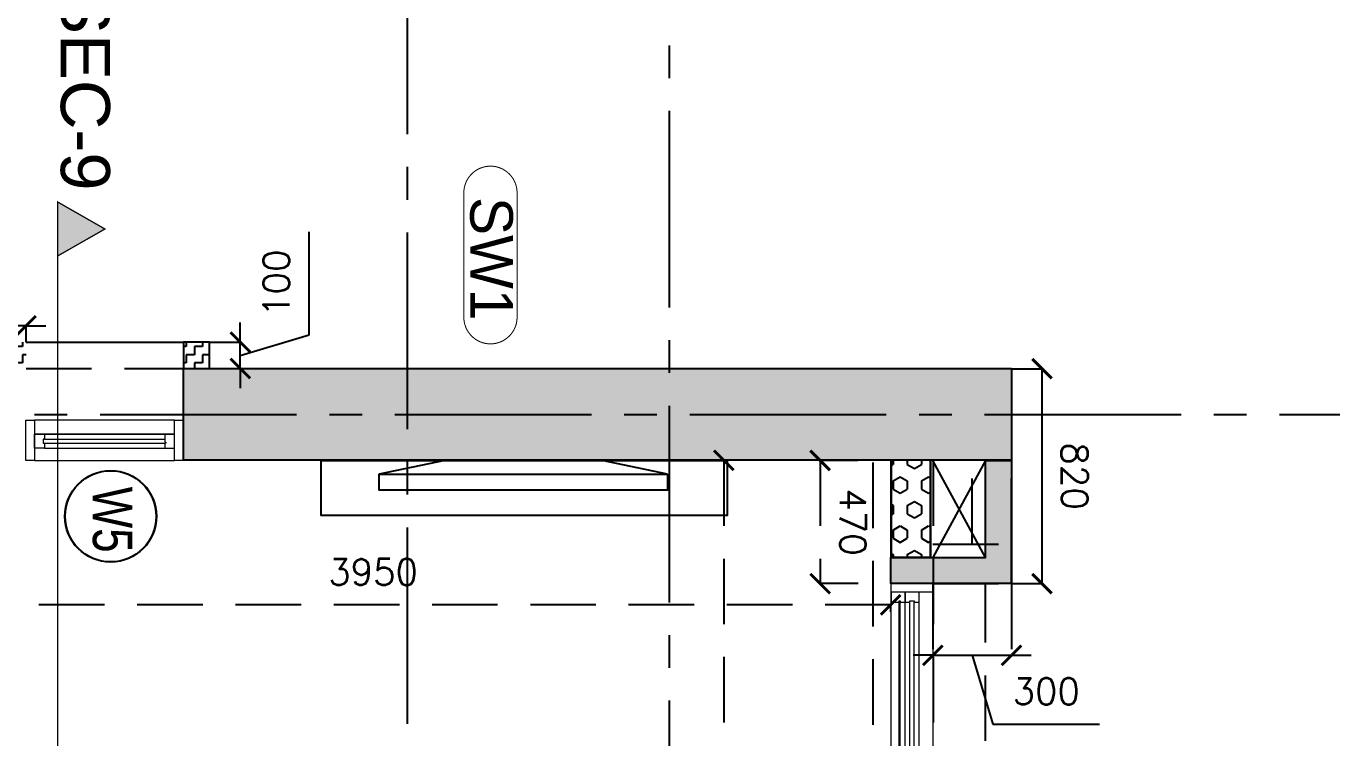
# Model space of a CAD drawing. Header units: millimetres. Extents: x -414464 to 1686, y -90036 to 108605.
# Drawn here: x -98841 to -93859, y -56574 to -53858 of the extents above; entities that cross this region are included whole.
import ezdxf
from ezdxf.enums import TextEntityAlignment as Align

# ---------------------------------------------------------------- set-up
doc = ezdxf.new("R2010")
doc.units = ezdxf.units.MM
doc.header["$LTSCALE"] = 1000
doc.header["$MEASUREMENT"] = 0
for name, pattern in [('$1$AUDIT_D_120904163729-0', [0]), ('$36$HIDDEN', [0.375, 0.25, -0.125]), ('2BHK-A - BACK$1$AUDIT_D_120904163729-0', [0]), ('AUDIT_D_120904163729-0', [0]), ('T8(T9 IS SIMILAR) - DIMENSION & TEXTING$1$HIDDEN', [0.375, 0.25, -0.125]), ('T8(T9 IS SIMILAR) - TYPICAL FLOOR ELEVATION$1$AUDIT_D_120904163729-0', [0]), ('T8(T9 IS SIMILAR) - TYPICAL FLOOR ELEVATION$1$HIDDEN', [0.375, 0.25, -0.125]), ('T8(T9 IS SIMILAR)$1$$0$HIDDEN', [0.375, 0.25, -0.125]), ('T8_PROFILE SECTIONS$0$HIDDEN', [0.375, 0.25, -0.125]), ('T8_PROFILE SECTIONS$0$PHANTOM2', [1.25, 0.625, -0.125, 0.125, -0.125, 0.125, -0.125]), ('T8_REFUGE COLUMNS$1$CENTER2', [1.125, 0.75, -0.125, 0.125, -0.125])]:
    doc.linetypes.add(name, pattern=pattern)
doc.layers.get('0').update_dxf_attribs({"linetype": 'AUDIT_D_120904163729-0'})
for name, color, linetype in [('$0$A-HATCH -160', 251, '$1$AUDIT_D_120904163729-0'), ('$21$A-DIMENSIONS', 2, '$36$HIDDEN'), ('2BHK-A - BACK$1$2BHK-A - FRONT$0$a-furniture', 8, 'Continuous'), ('2BHK-A - BACK$1$A-HATCH -160', 251, '2BHK-A - BACK$1$AUDIT_D_120904163729-0'), ('2BHK-A - BACK$1$a-window-no', 125, 'Continuous'), ('a-rcc', 3, 'Continuous'), ('T8(T9 IS SIMILAR) - DIMENSION & TEXTING$1$A-DIMENSIONS', 2, 'T8(T9 IS SIMILAR) - DIMENSION & TEXTING$1$HIDDEN'), ('T8(T9 IS SIMILAR) - DIMENSION & TEXTING$1$a-window-no', 125, 'Continuous'), ('T8(T9 IS SIMILAR) - TYPICAL FLOOR ELEVATION$1$A-DIM', 1, 'T8(T9 IS SIMILAR) - TYPICAL FLOOR ELEVATION$1$AUDIT_D_120904163729-0'), ('T8(T9 IS SIMILAR) - TYPICAL FLOOR ELEVATION$1$A-WALL HATCH', 252, 'T8(T9 IS SIMILAR) - TYPICAL FLOOR ELEVATION$1$AUDIT_D_120904163729-0'), ('T8(T9 IS SIMILAR) - TYPICAL FLOOR ELEVATION$1$A-WALL-FEATURES', 6, 'T8(T9 IS SIMILAR) - TYPICAL FLOOR ELEVATION$1$AUDIT_D_120904163729-0'), ('T8(T9 IS SIMILAR)$1$$6$a-beam 2', 50, 'Continuous'), ('T8(T9 IS SIMILAR)$1$S-BEAM', 20, 'T8(T9 IS SIMILAR)$1$$0$HIDDEN'), ('T8_PROFILE SECTIONS$0$A-PROFILE SECTIONS', 81, 'T8_PROFILE SECTIONS$0$PHANTOM2'), ('T8_REFUGE COLUMNS$1$A-CENTERLINE', 193, 'T8_REFUGE COLUMNS$1$CENTER2'), ('T8_REFUGE COLUMNS$1$A-RCC COLS', 3, 'Continuous'), ('T8_TYPICAL COLUMNS$1$A-RCC COLS', 3, 'Continuous')]:
    doc.layers.add(name, color=color, linetype=linetype)
for name, color, linetype, lineweight in [('2BHK-A - BACK$1$A-WALL- 160', 6, 'Continuous', 30), ('2BHK-A - BACK$1$Window', 4, 'Continuous', 20), ('T8(T9 IS SIMILAR)$1$D&W', 8, 'Continuous', 25), ('T8_REFUGE COLUMNS$1$A-COLUMN NO size reduce', 81, 'Continuous', 25)]:
    doc.layers.add(name, color=color, linetype=linetype, lineweight=lineweight)
doc.layers.add('T8_REFUGE COLUMNS$1$COL-HATCH', color=7, linetype='Continuous', lineweight=25, true_color=0xa3a3a3)
doc.styles.add('2BHK-A - BACK$1$LODHA STANDERD', font='sanss___.ttf')
doc.styles.add('T8(T9 IS SIMILAR) - DIMENSION & TEXTING$1$LODHA STANDERD', font='sanss___.ttf')
doc.styles.add('T8(T9 IS SIMILAR) - DIMENSION & TEXTING$1$Romans 1', font='romans.shx', dxfattribs={"height": 100})
doc.styles.add('T8(T9 IS SIMILAR) - TYPICAL FLOOR ELEVATION$1$Romans 1', font='romans.shx', dxfattribs={"height": 100})
doc.styles.add('T8_PROFILE SECTIONS$0$arial', font='sanss___.ttf')
doc.styles.add('T8_REFUGE COLUMNS$1$STANDARD', font='GOTHIC.TTF')
doc.dimstyles.new('T8(T9 IS SIMILAR) - DIMENSION & TEXTING$1$ALPINE S', dxfattribs={"dimscale": 0, "dimtxt": 100, "dimasz": 75, "dimexe": 0, "dimexo": 0, "dimgap": 75, "dimtad": 1, "dimdec": 0, "dimzin": 0, "dimdsep": 46, "dimtxsty": 'T8(T9 IS SIMILAR) - DIMENSION & TEXTING$1$Romans 1', "dimblk": 'T8(T9 IS SIMILAR) - DIMENSION & TEXTING$1$_ArchTick', "dimcen": 0.09, "dimclrd": 256, "dimclre": 256, "dimclrt": 7, "dimadec": 0, "dimazin": 0, "dimtfac": 1, "dimtdec": 0, "dimtofl": 0, "dimtmove": 1, "dimatfit": 0, "dimldrblk": 'T8(T9 IS SIMILAR) - DIMENSION & TEXTING$1$_Open90', "dimfxl": 1, "dimtolj": 1, "dimtzin": 0, "dimarcsym": 0})
doc.dimstyles.new('T8(T9 IS SIMILAR) - TYPICAL FLOOR ELEVATION$1$ALPINE S', dxfattribs={"dimscale": 0, "dimtxt": 100, "dimasz": 75, "dimexe": 0, "dimexo": 0, "dimgap": 75, "dimtad": 1, "dimdec": 0, "dimzin": 0, "dimdsep": 46, "dimtxsty": 'T8(T9 IS SIMILAR) - TYPICAL FLOOR ELEVATION$1$Romans 1', "dimblk": 'T8(T9 IS SIMILAR) - TYPICAL FLOOR ELEVATION$1$_ArchTick', "dimcen": 0.09, "dimclrd": 256, "dimclre": 256, "dimclrt": 7, "dimadec": 0, "dimazin": 0, "dimtfac": 1, "dimtdec": 0, "dimtofl": 0, "dimtmove": 1, "dimatfit": 0, "dimldrblk": 'T8(T9 IS SIMILAR) - TYPICAL FLOOR ELEVATION$1$_Open90', "dimfxl": 1, "dimtolj": 1, "dimtzin": 0, "dimarcsym": 0})

# ---------------------------------------------------------------- blocks, each defined once
blk = doc.blocks.new('T8_REFUGE COLUMNS')
at = {"layer": 'T8_REFUGE COLUMNS$1$COL-HATCH', "linetype": 'ByBlock'}
h = blk.add_hatch(color=256, dxfattribs=at)
h.dxf.hatch_style = 1
h.paths.add_polyline_path([(1195392.1, -5701889.9), (1195742.1, -5701889.9), (1195742.1, -5705049.9), (1195392.1, -5705049.9)])
at = {"layer": 'T8_REFUGE COLUMNS$1$A-CENTERLINE'}
for p, q in [((1195567.1, -5727867.6), (1195567.1, -5698299.6)), ((1214284.1, -5703194.9), (1182156.9, -5703194.9)), ((1218123.2, -5704194.9), (1182156.9, -5704194.9))]:
    blk.add_line(p, q, dxfattribs=at)
at = {"layer": 'T8_REFUGE COLUMNS$1$A-COLUMN NO size reduce', "linetype": 'ByBlock', "const_width": 3.9}
blk.add_lwpolyline([(1194721.6, -5703979.6, -1), (1194721.6, -5703776.4), (1195196.4, -5703776.4, -1), (1195196.4, -5703979.6)], format="xyb", close=True, dxfattribs=at)
at = {"layer": 'T8_REFUGE COLUMNS$1$A-RCC COLS', "linetype": 'ByBlock'}
blk.add_lwpolyline([(1195392.1, -5701889.9), (1195742.1, -5701889.9), (1195742.1, -5705049.9), (1195392.1, -5705049.9)], close=True, dxfattribs=at)
at = {"layer": 'T8_REFUGE COLUMNS$1$A-COLUMN NO size reduce', "linetype": 'ByBlock', "insert": (1194737.9, -5703792.6), "char_height": 162.5, "attachment_point": 1, "style": 'T8_REFUGE COLUMNS$1$STANDARD'}
blk.add_mtext_dynamic_manual_height_columns('SW1', width=444.685, gutter_width=500, heights=[0], dxfattribs=at)
blk = doc.blocks.new('T8_TYPICAL COLUMNS')
at = {"layer": 'T8_TYPICAL COLUMNS$1$A-RCC COLS', "linetype": 'ByBlock'}
blk.add_blockref('T8_REFUGE COLUMNS', (0, 0), dxfattribs=at)
blk = doc.blocks.new('2BHK-A - BACK$1$WINDOW TAG')
at = {"layer": '2BHK-A - BACK$1$a-window-no'}
blk.add_circle((0, 0), 174.1, dxfattribs=at)
at = {"layer": '2BHK-A - BACK$1$a-window-no', "style": '2BHK-A - BACK$1$LODHA STANDERD'}
blk.add_attdef('WINDOW', text='', height=150, dxfattribs=at).set_placement((11.3, 2.8), align=Align.MIDDLE_CENTER)
blk = doc.blocks.new('2BHK-A - BACK$1$2BHK-A - FRONT$0$A$C7BF77BFD')
at = {"layer": '2BHK-A - BACK$1$2BHK-A - FRONT$0$a-furniture'}
for p, q in [((-300, 1078.1), (-246.9, 1328.1)), ((-300, 1078.1), (-300, 478.1)), ((-246.9, 228.1), (-300, 478.1))]:
    blk.add_line(p, q, dxfattribs=at)
for points in [[(-300, 1550), (-300, 0), (-90, 0), (-90, 1550)], [(-246.9, 228.1), (-186.9, 228.1), (-186.9, 1328.1), (-246.9, 1328.1)]]:
    blk.add_lwpolyline(points, close=True, dxfattribs=at)
blk = doc.blocks.new('2BHK-A - BACK$1$2100')
at = {"layer": '2BHK-A - BACK$1$Window', "color": 1, "lineweight": 13}
for p, q in [((1150876.5, -5693344.1), (1148842.5, -5693344.1)), ((1149840.7, -5693344.1), (1148880, -5693344.1)), ((1149840.7, -5693397.4), (1148880, -5693397.4)), ((1149840.7, -5693397.4), (1149878.2, -5693397.4)), ((1149878.2, -5693397.4), (1150876.5, -5693397.4)), ((1148842.5, -5693450.8), (1148842.5, -5693450.8)), ((1149840.7, -5693450.8), (1148880, -5693450.8)), ((1150839, -5693450.8), (1149878.2, -5693450.8)), ((1149840.7, -5693504.1), (1148842.5, -5693504.1)), ((1150839, -5693504.1), (1149878.2, -5693504.1))]:
    blk.add_line(p, q, dxfattribs=at)
at = {"layer": '2BHK-A - BACK$1$Window', "color": 5, "lineweight": 13}
for p, q in [((1149840.7, -5693374.4), (1148880, -5693374.4)), ((1149840.7, -5693378.9), (1148880, -5693378.9)), ((1149840.7, -5693416), (1148880, -5693416)), ((1149840.7, -5693432.2), (1148880, -5693432.2)), ((1150839, -5693469.3), (1149878.2, -5693469.3)), ((1150839, -5693485.5), (1149878.2, -5693485.5))]:
    blk.add_line(p, q, dxfattribs=at)
at = {"layer": '2BHK-A - BACK$1$Window', "color": 4, "lineweight": 13}
for points in [[(1148842.5, -5693344.1), (1148809.5, -5693344.1), (1148809.5, -5693504.1), (1148842.5, -5693504.1)], [(1148880, -5693378.9), (1148880, -5693397.4), (1148842.5, -5693397.4), (1148842.5, -5693344.1), (1148880, -5693344.1), (1148880, -5693374.4), (1148875.5, -5693374.4), (1148875.5, -5693378.9)], [(1149840.7, -5693378.9), (1149840.7, -5693397.4), (1149878.2, -5693397.4), (1149878.2, -5693344.1), (1149840.7, -5693344.1), (1149840.7, -5693374.4), (1149845.2, -5693374.4), (1149845.2, -5693378.9)], [(1150909.5, -5693344.1), (1150876.5, -5693344.1), (1150876.5, -5693504.1), (1150909.5, -5693504.1)], [(1148880, -5693432.2), (1148880, -5693450.8), (1148842.5, -5693450.8), (1148842.5, -5693397.4), (1148880, -5693397.4), (1148880, -5693416), (1148875.5, -5693416), (1148875.5, -5693432.2)], [(1149840.7, -5693432.2), (1149840.7, -5693450.8), (1149878.2, -5693450.8), (1149878.2, -5693397.4), (1149840.7, -5693397.4), (1149840.7, -5693416), (1149845.2, -5693416), (1149845.2, -5693432.2)], [(1149878.2, -5693485.5), (1149878.2, -5693504.1), (1149840.7, -5693504.1), (1149840.7, -5693450.8), (1149878.2, -5693450.8), (1149878.2, -5693469.3), (1149873.7, -5693469.3), (1149873.7, -5693485.5)], [(1150839, -5693485.5), (1150839, -5693504.1), (1150876.5, -5693504.1), (1150876.5, -5693450.8), (1150839, -5693450.8), (1150839, -5693469.3), (1150843.5, -5693469.3), (1150843.5, -5693485.5)]]:
    blk.add_lwpolyline(points, close=True, dxfattribs=at)
blk = doc.blocks.new('2BHK-A - BACK')
at = {"layer": '2BHK-A - BACK$1$A-HATCH -160', "linetype": 'ByBlock'}
h = blk.add_hatch(dxfattribs=at)
h.set_pattern_fill('HEX', color=256, scale=250)
h.set_pattern_definition([(9e-15, (-0.22, 0.45), (-1e-29, 54.12658774), [31.25, -62.5]), (120, (-0.22, 0.45), (-46.875, -27.06329387), [31.25, -62.5]), (60, (31.03, 0.45), (-46.875, 27.06329387), [31.25, -62.5])])
h.paths.add_polyline_path([(1195742.4, -5702199.2), (1196112.6, -5702199.2), (1196112.6, -5702349.2), (1195742.4, -5702349.2)])
h.paths.add_polyline_path([(1198412.6, -5702349.2), (1199132.1, -5702349.2), (1199132.1, -5702199.2), (1198412.6, -5702199.2)])
at = {"layer": '2BHK-A - BACK$1$A-WALL- 160', "linetype": 'ByBlock'}
for p, q in [((1195742.4, -5702199.2), (1196112.6, -5702199.2)), ((1196112.6, -5702349.2), (1196112.6, -5702199.2)), ((1195742.4, -5702349.2), (1196112.6, -5702349.2))]:
    blk.add_line(p, q, dxfattribs=at)
at = {"layer": '2BHK-A - BACK$1$Window', "color": 1, "lineweight": 13}
for p, q in [((1195589.3, -5705083.3), (1195589.3, -5705617.3, 0)), ((1195642.6, -5705150.5), (1195642.6, -5705083.3)), ((1195696, -5705579.8, 0), (1195696, -5705083.3)), ((1195742.6, -5705617.3, 0), (1195742.6, -5705083.3)), ((1195642.6, -5705579.8, 0), (1195642.6, -5705120.8)), ((1195642.6, -5705120.8), (1195642.6, -5705617.3, 0))]:
    blk.add_line(p, q, dxfattribs=at)
at = {"layer": '2BHK-A - BACK$1$Window', "color": 5, "lineweight": 13}
for p, q in [((1195661.2, -5705579.8, 0), (1195661.2, -5705120.8)), ((1195677.4, -5705579.8, 0), (1195677.4, -5705120.8))]:
    blk.add_line(p, q, dxfattribs=at)
at = {"layer": '2BHK-A - BACK$1$Window', "color": 4, "lineweight": 13, "elevation": 0}
for points in [[(1195589.3, -5705083.3), (1195589.3, -5705050.3), (1195742.6, -5705050.3), (1195742.6, -5705083.3)], [(1195677.4, -5705120.8), (1195696, -5705120.8), (1195696, -5705083.3), (1195642.6, -5705083.3), (1195642.6, -5705120.8), (1195672.9, -5705120.8), (1195672.9, -5705116.3), (1195677.4, -5705116.3)], [(1195677.4, -5705579.8), (1195696, -5705579.8), (1195696, -5705617.3), (1195642.6, -5705617.3), (1195642.6, -5705579.8), (1195661.2, -5705579.8), (1195661.2, -5705584.3), (1195677.4, -5705584.3)], [(1195589.3, -5705650.3), (1195589.3, -5705617.3), (1195742.6, -5705617.3), (1195742.6, -5705650.3)]]:
    blk.add_lwpolyline(points, close=True, dxfattribs=at)
at = {"layer": '2BHK-A - BACK$1$2BHK-A - FRONT$0$a-furniture', "extrusion": (0.000159294, 0.000512155, -1), "zscale": -1.000000000000012, "rotation": 180}
blk.add_blockref('2BHK-A - BACK$1$2BHK-A - FRONT$0$A$C7BF77BFD', (-1196042.4, -5702973.6, -2730.3), dxfattribs=at)
at = {"layer": '2BHK-A - BACK$1$A-WALL- 160', "linetype": 'ByBlock', "xscale": -1, "rotation": 180}
blk.add_blockref('2BHK-A - BACK$1$2100', (47403.1, -11395693.4), dxfattribs=at)
at = {"layer": '2BHK-A - BACK$1$a-window-no'}
ref = blk.add_blockref('2BHK-A - BACK$1$WINDOW TAG', (1195955.9, -5705326.6), dxfattribs=at)
ref.add_attrib('WINDOW', 'W5', dxfattribs={"height": 150, "style": '2BHK-A - BACK$1$LODHA STANDERD', "width": 0.8}).set_placement((1195968.6, -5705319.3), align=Align.MIDDLE_CENTER)
blk = doc.blocks.new('T8(T9 IS SIMILAR) - TYPICAL FLOOR ELEVATION$1$_ArchTick')
at = {"color": 0, "linetype": 'ByBlock', "const_width": 0.15}
blk.add_lwpolyline([(-0.5, -0.5), (0.5, 0.5)], dxfattribs=at)
blk = doc.blocks.new('*D4515')
at = {"layer": 'T8(T9 IS SIMILAR) - TYPICAL FLOOR ELEVATION$1$A-DIM', "lineweight": -2, "transparency": 16777216}
for p, q in [((1196748.6, -5701960.9), (1196748.6, -5701553.8)), ((1196486.1, -5701889.7), (1196486.1, -5701814.7)), ((1196486.1, -5702189.7), (1196486.1, -5701889.7)), ((1196486.1, -5702039.7), (1196748.6, -5701960.9)), ((1196486.1, -5702189.7), (1196486.1, -5702264.7))]:
    blk.add_line(p, q, dxfattribs=at)
at = {"layer": 'T8(T9 IS SIMILAR) - TYPICAL FLOOR ELEVATION$1$A-DIM', "linetype": 'T8(T9 IS SIMILAR) - TYPICAL FLOOR ELEVATION$1$HIDDEN', "lineweight": -2, "transparency": 16777216}
for p, q in [((1196212.8, -5701889.7), (1196486.1, -5701889.7)), ((1196212.8, -5702189.7), (1196486.1, -5702189.7))]:
    blk.add_line(p, q, dxfattribs=at)
at = {"layer": 'T8(T9 IS SIMILAR) - TYPICAL FLOOR ELEVATION$1$A-DIM', "linetype": 'ByBlock', "lineweight": -2, "transparency": 16777216, "xscale": 75, "yscale": 75, "zscale": 75}
for p, rotation in [((1196486.1, -5701889.7), 270), ((1196486.1, -5702189.7), 90)]:
    blk.add_blockref('T8(T9 IS SIMILAR) - TYPICAL FLOOR ELEVATION$1$_ArchTick', p, dxfattribs=dict(at, rotation=rotation))
at = {"layer": 'T8(T9 IS SIMILAR) - TYPICAL FLOOR ELEVATION$1$A-DIM', "color": 7, "linetype": 'ByBlock', "transparency": 16777216, "insert": (1196623.6, -5701757.4), "char_height": 100, "attachment_point": 5, "rotation": 90, "style": 'T8(T9 IS SIMILAR) - TYPICAL FLOOR ELEVATION$1$Romans 1'}
blk.add_mtext('\\A1;300', dxfattribs=at)
blk = doc.blocks.new('T8(T9 IS SIMILAR) - TYPICAL FLOOR ELEVATION$1$_Open90')
at = {"color": 0, "linetype": 'ByBlock', "lineweight": -2}
for p, q in [((0, 0), (-1, 0)), ((-0.5, 0.5), (0, 0)), ((0, 0), (-0.5, -0.5))]:
    blk.add_line(p, q, dxfattribs=at)
blk = doc.blocks.new('*D4516')
at = {"layer": 'T8(T9 IS SIMILAR) - TYPICAL FLOOR ELEVATION$1$A-DIM', "linetype": 'T8(T9 IS SIMILAR) - TYPICAL FLOOR ELEVATION$1$HIDDEN', "lineweight": -2, "transparency": 16777216}
for p, q in [((1195392.6, -5701889.7), (1195392.6, -5701773.5)), ((1196212.8, -5701889.7), (1196212.8, -5701773.5))]:
    blk.add_line(p, q, dxfattribs=at)
at = {"layer": 'T8(T9 IS SIMILAR) - TYPICAL FLOOR ELEVATION$1$A-DIM', "lineweight": -2, "transparency": 16777216}
blk.add_line((1196212.8, -5701773.5), (1195392.6, -5701773.5), dxfattribs=at)
at = {"layer": 'T8(T9 IS SIMILAR) - TYPICAL FLOOR ELEVATION$1$A-DIM', "linetype": 'ByBlock', "lineweight": -2, "transparency": 16777216, "xscale": 75, "yscale": 75, "zscale": 75, "rotation": 180}
blk.add_blockref('T8(T9 IS SIMILAR) - TYPICAL FLOOR ELEVATION$1$_ArchTick', (1195392.6, -5701773.5), dxfattribs=at)
at = {"layer": 'T8(T9 IS SIMILAR) - TYPICAL FLOOR ELEVATION$1$A-DIM', "linetype": 'ByBlock', "lineweight": -2, "transparency": 16777216, "xscale": 75, "yscale": 75, "zscale": 75}
blk.add_blockref('T8(T9 IS SIMILAR) - TYPICAL FLOOR ELEVATION$1$_ArchTick', (1196212.8, -5701773.5), dxfattribs=at)
at = {"layer": 'T8(T9 IS SIMILAR) - TYPICAL FLOOR ELEVATION$1$A-DIM', "color": 7, "linetype": 'ByBlock', "transparency": 16777216, "insert": (1195802.7, -5701648.5), "char_height": 100, "attachment_point": 5, "style": 'T8(T9 IS SIMILAR) - TYPICAL FLOOR ELEVATION$1$Romans 1'}
blk.add_mtext('\\A1;820', dxfattribs=at)
blk = doc.blocks.new('*D4554')
at = {"layer": 'T8(T9 IS SIMILAR) - TYPICAL FLOOR ELEVATION$1$A-DIM', "lineweight": -2, "transparency": 16777216}
for p, q in [((1195263.1, -5704570), (1194870.2, -5704570)), ((1195341.8, -5704832.5), (1195263.1, -5704570)), ((1195291.6, -5704832.5), (1195216.6, -5704832.5)), ((1195392.1, -5704832.5), (1195291.6, -5704832.5)), ((1195392.1, -5704832.5), (1195467.1, -5704832.5))]:
    blk.add_line(p, q, dxfattribs=at)
at = {"layer": 'T8(T9 IS SIMILAR) - TYPICAL FLOOR ELEVATION$1$A-DIM', "linetype": 'T8(T9 IS SIMILAR) - TYPICAL FLOOR ELEVATION$1$HIDDEN', "lineweight": -2, "transparency": 16777216}
for p, q in [((1195291.6, -5704949.9), (1195291.6, -5704832.5)), ((1195392.1, -5704949.9), (1195392.1, -5704832.5))]:
    blk.add_line(p, q, dxfattribs=at)
at = {"layer": 'T8(T9 IS SIMILAR) - TYPICAL FLOOR ELEVATION$1$A-DIM', "linetype": 'ByBlock', "lineweight": -2, "transparency": 16777216, "xscale": 75, "yscale": 75, "zscale": 75}
blk.add_blockref('T8(T9 IS SIMILAR) - TYPICAL FLOOR ELEVATION$1$_ArchTick', (1195291.6, -5704832.5), dxfattribs=at)
at = {"layer": 'T8(T9 IS SIMILAR) - TYPICAL FLOOR ELEVATION$1$A-DIM', "linetype": 'ByBlock', "lineweight": -2, "transparency": 16777216, "xscale": 75, "yscale": 75, "zscale": 75, "rotation": 180}
blk.add_blockref('T8(T9 IS SIMILAR) - TYPICAL FLOOR ELEVATION$1$_ArchTick', (1195392.1, -5704832.5), dxfattribs=at)
at = {"layer": 'T8(T9 IS SIMILAR) - TYPICAL FLOOR ELEVATION$1$A-DIM', "color": 7, "linetype": 'ByBlock', "transparency": 16777216, "insert": (1195066.7, -5704695), "char_height": 100, "attachment_point": 5, "rotation": 180, "style": 'T8(T9 IS SIMILAR) - TYPICAL FLOOR ELEVATION$1$Romans 1'}
blk.add_mtext('\\A1;100', dxfattribs=at)
blk = doc.blocks.new('*D4555')
at = {"layer": 'T8(T9 IS SIMILAR) - TYPICAL FLOOR ELEVATION$1$A-DIM', "lineweight": -2, "transparency": 16777216}
for p, q in [((1195228.9, -5705649.9), (1195228.9, -5705574.9)), ((1195228.9, -5705649.9), (1195228.9, -5705749.9)), ((1195228.9, -5705699.9), (1194941.4, -5705797)), ((1195228.9, -5705749.9), (1195228.9, -5705824.9)), ((1194941.4, -5705797), (1194941.4, -5706189.8))]:
    blk.add_line(p, q, dxfattribs=at)
at = {"layer": 'T8(T9 IS SIMILAR) - TYPICAL FLOOR ELEVATION$1$A-DIM', "linetype": 'T8(T9 IS SIMILAR) - TYPICAL FLOOR ELEVATION$1$HIDDEN', "lineweight": -2, "transparency": 16777216}
for p, q in [((1195291.6, -5705649.9), (1195228.9, -5705649.9)), ((1195291.6, -5705749.9), (1195228.9, -5705749.9))]:
    blk.add_line(p, q, dxfattribs=at)
at = {"layer": 'T8(T9 IS SIMILAR) - TYPICAL FLOOR ELEVATION$1$A-DIM', "linetype": 'ByBlock', "lineweight": -2, "transparency": 16777216, "xscale": 75, "yscale": 75, "zscale": 75}
for p, rotation in [((1195228.9, -5705649.9), 270), ((1195228.9, -5705749.9), 90)]:
    blk.add_blockref('T8(T9 IS SIMILAR) - TYPICAL FLOOR ELEVATION$1$_ArchTick', p, dxfattribs=dict(at, rotation=rotation))
at = {"layer": 'T8(T9 IS SIMILAR) - TYPICAL FLOOR ELEVATION$1$A-DIM', "color": 7, "linetype": 'ByBlock', "transparency": 16777216, "insert": (1194816.4, -5705993.4), "char_height": 100, "attachment_point": 5, "rotation": 90, "style": 'T8(T9 IS SIMILAR) - TYPICAL FLOOR ELEVATION$1$Romans 1'}
blk.add_mtext('\\A1;100', dxfattribs=at)
blk = doc.blocks.new('T8(T9 IS SIMILAR) - DIMENSION & TEXTING$1$WINDOW TAG')
at = {"layer": 'T8(T9 IS SIMILAR) - DIMENSION & TEXTING$1$a-window-no'}
blk.add_circle((0, 0), 174.1, dxfattribs=at)
at = {"layer": 'T8(T9 IS SIMILAR) - DIMENSION & TEXTING$1$a-window-no', "style": 'T8(T9 IS SIMILAR) - DIMENSION & TEXTING$1$LODHA STANDERD'}
blk.add_attdef('WINDOW', text='', height=150, dxfattribs=at).set_placement((11.3, 2.8), align=Align.MIDDLE_CENTER)
blk = doc.blocks.new('T8(T9 IS SIMILAR) - DIMENSION & TEXTING$1$_ArchTick')
at = {"color": 0, "linetype": 'ByBlock', "const_width": 0.15}
blk.add_lwpolyline([(-0.5, -0.5), (0.5, 0.5)], dxfattribs=at)
blk = doc.blocks.new('*D1560')
at = {"layer": 'T8(T9 IS SIMILAR) - DIMENSION & TEXTING$1$A-DIMENSIONS', "linetype": 'T8(T9 IS SIMILAR) - DIMENSION & TEXTING$1$HIDDEN', "lineweight": -2, "transparency": 16777216}
for p, q in [((1195742.6, -5702475.6), (1195742.6, -5702620.2)), ((1196212.8, -5702474.6), (1196212.8, -5702620.2))]:
    blk.add_line(p, q, dxfattribs=at)
at = {"layer": 'T8(T9 IS SIMILAR) - DIMENSION & TEXTING$1$A-DIMENSIONS', "lineweight": -2, "transparency": 16777216}
blk.add_line((1195742.6, -5702620.2), (1196212.8, -5702620.2), dxfattribs=at)
at = {"layer": 'T8(T9 IS SIMILAR) - DIMENSION & TEXTING$1$A-DIMENSIONS', "linetype": 'ByBlock', "lineweight": -2, "transparency": 16777216, "xscale": 75, "yscale": 75, "zscale": 75, "rotation": 180}
blk.add_blockref('T8(T9 IS SIMILAR) - DIMENSION & TEXTING$1$_ArchTick', (1195742.6, -5702620.2), dxfattribs=at)
at = {"layer": 'T8(T9 IS SIMILAR) - DIMENSION & TEXTING$1$A-DIMENSIONS', "linetype": 'ByBlock', "lineweight": -2, "transparency": 16777216, "xscale": 75, "yscale": 75, "zscale": 75}
blk.add_blockref('T8(T9 IS SIMILAR) - DIMENSION & TEXTING$1$_ArchTick', (1196212.8, -5702620.2), dxfattribs=at)
at = {"layer": 'T8(T9 IS SIMILAR) - DIMENSION & TEXTING$1$A-DIMENSIONS', "color": 7, "linetype": 'ByBlock', "transparency": 16777216, "insert": (1195977.7, -5702495.2), "char_height": 100, "attachment_point": 5, "style": 'T8(T9 IS SIMILAR) - DIMENSION & TEXTING$1$Romans 1'}
blk.add_mtext('\\A1;470', dxfattribs=at)
blk = doc.blocks.new('T8(T9 IS SIMILAR) - DIMENSION & TEXTING$1$_Open90')
at = {"color": 0, "linetype": 'ByBlock', "lineweight": -2}
for p, q in [((0, 0), (-1, 0)), ((-0.5, 0.5), (0, 0)), ((0, 0), (-0.5, -0.5))]:
    blk.add_line(p, q, dxfattribs=at)
blk = doc.blocks.new('*D1562')
at = {"layer": 'T8(T9 IS SIMILAR) - DIMENSION & TEXTING$1$A-DIMENSIONS', "linetype": 'T8(T9 IS SIMILAR) - DIMENSION & TEXTING$1$HIDDEN', "lineweight": -2, "transparency": 16777216}
for p, q in [((1195742.6, -5703255.7), (1195742.6, -5702987.5)), ((1199132.6, -5703255.7), (1199132.6, -5702987.5))]:
    blk.add_line(p, q, dxfattribs=at)
at = {"layer": 'T8(T9 IS SIMILAR) - DIMENSION & TEXTING$1$A-DIMENSIONS', "lineweight": -2, "transparency": 16777216}
blk.add_line((1195742.6, -5702987.5), (1199132.6, -5702987.5), dxfattribs=at)
at = {"layer": 'T8(T9 IS SIMILAR) - DIMENSION & TEXTING$1$A-DIMENSIONS', "linetype": 'ByBlock', "lineweight": -2, "transparency": 16777216, "xscale": 75, "yscale": 75, "zscale": 75, "rotation": 180}
blk.add_blockref('T8(T9 IS SIMILAR) - DIMENSION & TEXTING$1$_ArchTick', (1195742.6, -5702987.5), dxfattribs=at)
at = {"layer": 'T8(T9 IS SIMILAR) - DIMENSION & TEXTING$1$A-DIMENSIONS', "linetype": 'ByBlock', "lineweight": -2, "transparency": 16777216, "xscale": 75, "yscale": 75, "zscale": 75}
blk.add_blockref('T8(T9 IS SIMILAR) - DIMENSION & TEXTING$1$_ArchTick', (1199132.6, -5702987.5), dxfattribs=at)
at = {"layer": 'T8(T9 IS SIMILAR) - DIMENSION & TEXTING$1$A-DIMENSIONS', "color": 7, "linetype": 'ByBlock', "transparency": 16777216, "insert": (1197437.6, -5702862.5), "char_height": 100, "attachment_point": 5, "style": 'T8(T9 IS SIMILAR) - DIMENSION & TEXTING$1$Romans 1'}
blk.add_mtext('\\A1;3390', dxfattribs=at)
blk = doc.blocks.new('*D1563')
at = {"layer": 'T8(T9 IS SIMILAR) - DIMENSION & TEXTING$1$A-DIMENSIONS', "linetype": 'T8(T9 IS SIMILAR) - DIMENSION & TEXTING$1$HIDDEN', "lineweight": -2, "transparency": 16777216}
for p, q in [((1196320.7, -5702350.7), (1196293.4, -5702350.7)), ((1196392.3, -5706300.9), (1196293.4, -5706300.9))]:
    blk.add_line(p, q, dxfattribs=at)
at = {"layer": 'T8(T9 IS SIMILAR) - DIMENSION & TEXTING$1$A-DIMENSIONS', "lineweight": -2, "transparency": 16777216}
blk.add_line((1196293.4, -5702350.7), (1196293.4, -5706300.9), dxfattribs=at)
at = {"layer": 'T8(T9 IS SIMILAR) - DIMENSION & TEXTING$1$A-DIMENSIONS', "linetype": 'ByBlock', "lineweight": -2, "transparency": 16777216, "xscale": 75, "yscale": 75, "zscale": 75}
for p, rotation in [((1196293.4, -5702350.7), 90), ((1196293.4, -5706300.9), 270)]:
    blk.add_blockref('T8(T9 IS SIMILAR) - DIMENSION & TEXTING$1$_ArchTick', p, dxfattribs=dict(at, rotation=rotation))
at = {"layer": 'T8(T9 IS SIMILAR) - DIMENSION & TEXTING$1$A-DIMENSIONS', "color": 7, "linetype": 'ByBlock', "transparency": 16777216, "insert": (1196168.4, -5704325.8), "char_height": 100, "attachment_point": 5, "rotation": 90, "style": 'T8(T9 IS SIMILAR) - DIMENSION & TEXTING$1$Romans 1'}
blk.add_mtext('\\A1;3950', dxfattribs=at)
blk = doc.blocks.new('T8_PROFILE SECTIONS$0$MH')
at = {"layer": 'T8_PROFILE SECTIONS$0$A-PROFILE SECTIONS', "linetype": 'T8_PROFILE SECTIONS$0$HIDDEN', "ltscale": 2}
h = blk.add_hatch(color=256, dxfattribs=at)
h.dxf.hatch_style = 1
h.paths.add_polyline_path([(1140339.1, -5697424.8), (1140519.9, -5697528.1), (1140339.1, -5697631.3)])
at = {"layer": 'T8_PROFILE SECTIONS$0$A-PROFILE SECTIONS', "linetype": 'T8_PROFILE SECTIONS$0$HIDDEN', "ltscale": 2, "const_width": 5}
blk.add_lwpolyline([(1140339.1, -5697424.8), (1140339.1, -5697424.8), (1140519.9, -5697528.1), (1140339.1, -5697631.3)], close=True, dxfattribs=at)
blk.add_lwpolyline([(1140339.1, -5697424.8), (1140339.1, -5700565.7)], dxfattribs=at)
blk = doc.blocks.new('PROFILE SECTION LINE T9')
at = {"layer": 'T8_PROFILE SECTIONS$0$A-PROFILE SECTIONS', "linetype": 'ByBlock', "rotation": 90}
blk.add_blockref('T8_PROFILE SECTIONS$0$MH', (-5688386.6, -1134253.3, 0), dxfattribs=at)
at = {"layer": 'T8_PROFILE SECTIONS$0$A-PROFILE SECTIONS', "linetype": 'ByBlock', "insert": (8994.6, 6095.6, 0), "char_height": 187.5, "attachment_point": 9, "style": 'T8_PROFILE SECTIONS$0$arial'}
blk.add_mtext_dynamic_manual_height_columns('SEC-9', width=301.334, gutter_width=500, heights=[0], dxfattribs=at)
blk = doc.blocks.new('T8(T9 IS SIMILAR) - TYPICAL FLOOR ELEVATION')
at = {"layer": 'T8(T9 IS SIMILAR) - TYPICAL FLOOR ELEVATION$1$A-WALL HATCH', "linetype": 'ByBlock'}
h = blk.add_hatch(dxfattribs=at)
h.set_pattern_fill('ZIGZAG', color=256, scale=250)
h.set_pattern_definition([(0, (0, 0), (31.25, 31.25), [31.25, -31.25]), (90, (31.25, 0), (-31.25, 31.25), [31.25, -31.25])])
h.paths.add_polyline_path([(1186332.7, -5719983.5), (1186332.7, -5719683.5), (1186432.7, -5719683.5), (1186432.7, -5719883.5), (1186982.7, -5719883.5), (1186982.7, -5719523.5), (1187082.7, -5719523.5), (1187082.7, -5719983.5)])
h.paths.add_polyline_path([(1190232.7, -5719983.5), (1190232.7, -5719683.5), (1190132.7, -5719683.5), (1190132.7, -5719883.5), (1189582.7, -5719883.5), (1189582.7, -5719523.5), (1189482.7, -5719523.5), (1189482.7, -5719983.5)])
h.paths.add_polyline_path([(1190857.7, -5717933.5), (1190857.7, -5717733.5), (1190757.7, -5717733.5), (1190757.7, -5717933.5)])
h.paths.add_polyline_path([(1193357.7, -5717733.5), (1193357.7, -5717933.5), (1193257.7, -5717933.5), (1193257.7, -5717733.5)])
h.paths.add_polyline_path([(1196632.8, -5709938.8), (1196632.8, -5709738.8), (1196532.8, -5709738.8), (1196532.8, -5709938.8)])
h.paths.add_polyline_path([(1194132, -5709738.8), (1194132, -5709938.8), (1194032, -5709938.8), (1194032, -5709738.8)])
h.paths.add_polyline_path([(1195742.7, -5701889.7), (1196212.8, -5701889.7), (1196212.8, -5702349.7), (1196112.8, -5702349.7), (1196112.8, -5701989.7), (1195742.7, -5701989.7)])
h.paths.add_polyline_path([(1198312.8, -5702349.7), (1198312.8, -5701889.7), (1199132.6, -5701889.7), (1199132.6, -5701989.7), (1198412.8, -5701989.7), (1198412.8, -5702349.7)])
h.paths.add_polyline_path([(1199662.5, -5701090.3), (1199662.5, -5700890.3), (1199762.5, -5700890.3), (1199762.5, -5701090.3)])
h.paths.add_polyline_path([(1201862.6, -5700890.3), (1201862.6, -5701090.3), (1201962.6, -5701090.3), (1201962.6, -5700890.3)])
h.paths.add_polyline_path([(1210681.9, -5700890.3), (1210681.9, -5701090.3), (1210581.9, -5701090.3), (1210581.9, -5700890.3)])
h.paths.add_polyline_path([(1212882, -5701090.3), (1212882, -5700890.3), (1212782, -5700890.3), (1212782, -5701090.3)])
h.paths.add_polyline_path([(1214231.8, -5702349.7), (1214231.8, -5701889.7), (1213412.3, -5701889.7), (1213412.3, -5701989.7), (1214131.8, -5701989.7), (1214131.8, -5702349.7)])
h.paths.add_polyline_path([(1216801.9, -5701889.7), (1216331.8, -5701889.7), (1216331.8, -5702349.7), (1216431.8, -5702349.7), (1216431.8, -5701989.7), (1216801.9, -5701989.7)])
h.paths.add_polyline_path([(1215911.7, -5709938.8), (1215911.7, -5709738.8), (1216011.7, -5709738.8), (1216011.7, -5709938.8)])
h.paths.add_polyline_path([(1218412.5, -5709738.8), (1218412.5, -5709938.8), (1218512.5, -5709938.8), (1218512.5, -5709738.8)])
h.paths.add_polyline_path([(1221686.9, -5717933.5), (1221686.9, -5717733.5), (1221786.9, -5717733.5), (1221786.9, -5717933.5)])
h.paths.add_polyline_path([(1219186.9, -5717733.5), (1219186.9, -5717933.5), (1219286.9, -5717933.5), (1219286.9, -5717733.5)])
h.paths.add_polyline_path([(1222311.8, -5719983.5), (1222311.8, -5719683.5), (1222411.8, -5719683.5), (1222411.8, -5719883.5), (1222961.8, -5719883.5), (1222961.8, -5719523.5), (1223061.8, -5719523.5), (1223061.8, -5719983.5)])
h.paths.add_polyline_path([(1226211.8, -5719983.5), (1226211.8, -5719683.5), (1226111.8, -5719683.5), (1226111.8, -5719883.5), (1225561.8, -5719883.5), (1225561.8, -5719523.5), (1225461.8, -5719523.5), (1225461.8, -5719983.5)])
h.paths.add_polyline_path([(1217001.9, -5727584.6), (1216901.9, -5727584.6), (1216901.9, -5727784.6), (1216356.8, -5727784.6), (1216356.8, -5727424.6), (1216256.8, -5727424.6), (1216256.8, -5727884.6), (1217001.9, -5727884.6)])
h.paths.add_polyline_path([(1214156.8, -5727424.6), (1214056.8, -5727424.6), (1214056.8, -5727784.6), (1213412.3, -5727784.6), (1213412.3, -5727884.6), (1214156.8, -5727884.6)])
h.paths.add_polyline_path([(1210681.9, -5728884), (1210681.9, -5728684), (1210581.9, -5728684), (1210581.9, -5728884)])
h.paths.add_polyline_path([(1212882, -5728684), (1212882, -5728884), (1212782, -5728884), (1212782, -5728684)])
h.paths.add_polyline_path([(1201862.6, -5728884), (1201862.6, -5728684), (1201962.6, -5728684), (1201962.6, -5728884)])
h.paths.add_polyline_path([(1199662.5, -5728684), (1199662.5, -5728884), (1199762.5, -5728884), (1199762.5, -5728684)])
h.paths.add_polyline_path([(1198387.7, -5727424.6), (1198487.7, -5727424.6), (1198487.7, -5727784.6), (1199132.3, -5727784.6), (1199132.3, -5727884.6), (1198387.7, -5727884.6)])
h.paths.add_polyline_path([(1195542.6, -5727584.6), (1195642.6, -5727584.6), (1195642.6, -5727784.6), (1196187.7, -5727784.6), (1196187.7, -5727424.6), (1196287.7, -5727424.6), (1196287.7, -5727884.6), (1195542.6, -5727884.6)])
h = blk.add_hatch(dxfattribs=at)
h.set_pattern_fill('ZIGZAG', color=256, scale=250)
h.set_pattern_definition([(270, (1214830.922, -5711980.577), (31.25, -31.25), [31.25, -31.25]), (0, (1214830.922, -5712011.827), (31.25, 31.25), [31.25, -31.25])])
h.paths.add_polyline_path([(1195291.6, -5704949.9), (1195291.6, -5705049.9), (1195392.1, -5705049.9), (1195392.1, -5704949.9)])
h.paths.add_polyline_path([(1195291.6, -5705649.9), (1195291.6, -5705749.9), (1195392.1, -5705749.9), (1195392.1, -5705649.9)])
at = {"layer": 'T8(T9 IS SIMILAR) - TYPICAL FLOOR ELEVATION$1$A-WALL-FEATURES', "color": 8, "linetype": 'ByBlock'}
for p, q in [((1196112.8, -5701989.7), (1195742.6, -5702189.7)), ((1195742.7, -5701989.7), (1196112.8, -5702189.7))]:
    blk.add_line(p, q, dxfattribs=at)
at = {"layer": 'T8(T9 IS SIMILAR) - TYPICAL FLOOR ELEVATION$1$A-WALL-FEATURES', "color": 8, "linetype": 'T8(T9 IS SIMILAR) - TYPICAL FLOOR ELEVATION$1$HIDDEN'}
for p, q in [((1198312.8, -5701989.7), (1196212.8, -5701989.7)), ((1195392.1, -5705649.9), (1195392.1, -5705049.9))]:
    blk.add_line(p, q, dxfattribs=at)
at = {"layer": 'T8(T9 IS SIMILAR) - TYPICAL FLOOR ELEVATION$1$A-WALL-FEATURES', "color": 8}
blk.add_line((1195291.6, -5705649.9), (1195291.6, -5705049.9), dxfattribs=at)
at = {"layer": 'T8(T9 IS SIMILAR) - TYPICAL FLOOR ELEVATION$1$A-WALL-FEATURES', "linetype": 'ByBlock'}
for points in [[(1195742.7, -5701889.7), (1196212.8, -5701889.7), (1196212.8, -5702349.7), (1196112.8, -5702349.7), (1196112.8, -5701989.7), (1195742.7, -5701989.7)], [(1195291.6, -5704949.9), (1195291.6, -5705049.9), (1195392.1, -5705049.9), (1195392.1, -5704949.9)]]:
    blk.add_lwpolyline(points, close=True, dxfattribs=at)
at = {"layer": 'T8(T9 IS SIMILAR) - TYPICAL FLOOR ELEVATION$1$A-DIM', "linetype": 'ByBlock'}
for base, p1, p2, angle, picture, middle in [((1196486.1, -5701889.7), (1196212.8, -5702189.7), (1196212.8, -5701889.7), 90, '*D4515', (1196623.6, -5701885.9)), ((1195291.6214, -5704832.5283), (1195392.0691, -5704949.8597), (1195291.6214, -5704949.8597), 180, '*D4554', (1195188.0952, -5704695.0283))]:
    dim = blk.add_linear_dim(base=base, p1=p1, p2=p2, angle=angle, dimstyle='T8(T9 IS SIMILAR) - TYPICAL FLOOR ELEVATION$1$ALPINE S', override={"dimscale": 1, "dimfxl": 5, "dimarcsym": 1}, dxfattribs=at)
    dim.commit()
    dim.dimension.update_dxf_attribs({"geometry": picture, "text_midpoint": middle})
dim = blk.add_linear_dim(base=(1195392.6, -5701773.5), p1=(1196212.8, -5701889.7), p2=(1195392.6, -5701889.7), dimstyle='T8(T9 IS SIMILAR) - TYPICAL FLOOR ELEVATION$1$ALPINE S', override={"dimscale": 1, "dimfxl": 5, "dimarcsym": 1}, dxfattribs=at)
dim.commit()
dim.dimension.update_dxf_attribs({"geometry": '*D4516', "text_midpoint": (1195802.7, -5701648.5)})
dim = blk.add_linear_dim(base=(1195228.9, -5705749.9), p1=(1195291.6, -5705649.9), p2=(1195291.6, -5705749.9), angle=90, dimstyle='T8(T9 IS SIMILAR) - TYPICAL FLOOR ELEVATION$1$ALPINE S', override={"dimscale": 1, "dimfxl": 5, "dimarcsym": 1}, dxfattribs=at)
dim.commit()
dim.dimension.update_dxf_attribs({"geometry": '*D4555', "text_midpoint": (1194941.4, -5705872), "dimtype": 128})
blk = doc.blocks.new('T8(T9 IS SIMILAR) - DIMENSION & TEXTING')
at = {"layer": 'T8(T9 IS SIMILAR) - DIMENSION & TEXTING$1$a-window-no'}
ref = blk.add_blockref('T8(T9 IS SIMILAR) - DIMENSION & TEXTING$1$WINDOW TAG', (1195956.1, -5705327.7), dxfattribs=at)
ref.add_attrib('WINDOW', 'W5', dxfattribs={"height": 150, "style": 'T8(T9 IS SIMILAR) - DIMENSION & TEXTING$1$LODHA STANDERD', "width": 0.8}).set_placement((1195968.7, -5705320.4), align=Align.MIDDLE_CENTER)
at = {"layer": 'T8(T9 IS SIMILAR) - DIMENSION & TEXTING$1$A-DIMENSIONS', "linetype": 'ByBlock'}
dim = blk.add_linear_dim(base=(1196293.4, -5706300.9), p1=(1196320.7, -5702350.7), p2=(1196392.3, -5706300.9, -0.7), angle=270, dimstyle='T8(T9 IS SIMILAR) - DIMENSION & TEXTING$1$ALPINE S', override={"dimscale": 1, "dimfxl": 5, "dimarcsym": 1}, dxfattribs=at)
dim.commit()
dim.dimension.update_dxf_attribs({"geometry": '*D1563', "text_midpoint": (1196168.4, -5704325.8)})
for base, p1, p2, picture, middle in [((1196212.8, -5702620.2), (1195742.6, -5702475.6), (1196212.8, -5702474.6), '*D1560', (1195977.7, -5702495.2)), ((1199132.6, -5702987.5), (1195742.6, -5703255.7), (1199132.6, -5703255.7, -2.3), '*D1562', (1197437.6, -5702862.5))]:
    dim = blk.add_linear_dim(base=base, p1=p1, p2=p2, dimstyle='T8(T9 IS SIMILAR) - DIMENSION & TEXTING$1$ALPINE S', override={"dimscale": 1, "dimfxl": 5, "dimarcsym": 1}, dxfattribs=at)
    dim.commit()
    dim.dimension.update_dxf_attribs({"geometry": picture, "text_midpoint": middle})
blk = doc.blocks.new('T8(T9 IS SIMILAR)')
at = {"layer": 'T8(T9 IS SIMILAR)$1$D&W', "linetype": 'ByBlock'}
blk.add_blockref('2BHK-A - BACK', (0, 0), dxfattribs=at)
blk.add_blockref('T8(T9 IS SIMILAR) - TYPICAL FLOOR ELEVATION', (0, 0), dxfattribs=at)
blk.add_blockref('T8_TYPICAL COLUMNS', (0, 0), dxfattribs=at)
at = {"layer": 'T8(T9 IS SIMILAR)$1$$6$a-beam 2', "linetype": 'ByBlock'}
blk.add_blockref('T8(T9 IS SIMILAR) - DIMENSION & TEXTING', (0, 0), dxfattribs=at)
at = {"layer": 'T8(T9 IS SIMILAR)$1$S-BEAM'}
for p, q in [((1196062, -5701889.9, -0.1), (1195742.1, -5701889.9)), ((1196062, -5702189.9, -0.1), (1196062, -5701889.9, -0.1)), ((1196212, -5701889.9, -0.1), (1196062, -5701889.9, -0.1)), ((1196212, -5702189.9, -0.1), (1196212, -5701889.9, -0.1)), ((1196062, -5702039.9, -0.1), (1195742.1, -5702039.9)), ((1195742, -5702189.4), (1199131.3, -5702189.4, -0.1)), ((1195751.1, -5702419.4, 0.7), (1199131.7, -5702419.4))]:
    blk.add_line(p, q, dxfattribs=at)
blk = doc.blocks.new('A$C48506478')
at = {"layer": '$21$A-DIMENSIONS', "linetype": 'ByBlock'}
blk.add_blockref('T8(T9 IS SIMILAR)', (-1195542.6, 5727884.6), dxfattribs=at)
at = {"layer": '$0$A-HATCH -160', "linetype": 'ByBlock'}
blk.add_blockref('T8(T9 IS SIMILAR) - DIMENSION & TEXTING', (-1195542.6, 5727884.6), dxfattribs=at)
at = {"layer": 'T8_PROFILE SECTIONS$0$A-PROFILE SECTIONS', "linetype": 'ByBlock'}
blk.add_blockref('PROFILE SECTION LINE T9', (-9824.4, 16268.9, 0), dxfattribs=at)

msp = doc.modelspace()

# ---------------------------------------------------------------- block references
at = {"layer": 'a-rcc', "linetype": 'ByBlock', "rotation": 270}
msp.add_blockref('A$C48506478', (-121076, -55315.3, 0), dxfattribs=at)

doc.saveas('drawing.dxf')
